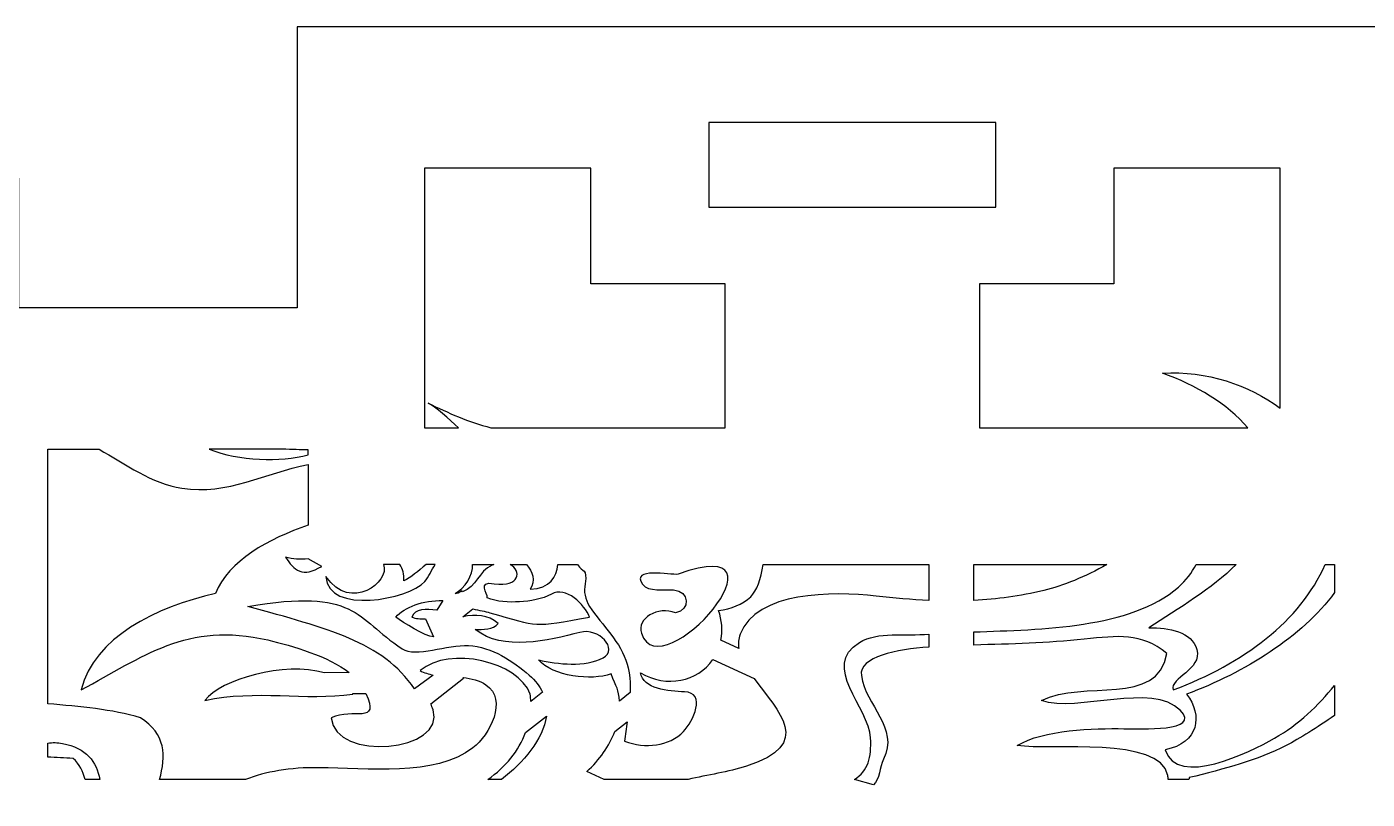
# Model space of a CAD drawing. Header units: centimetres. Extents: x -7.8 to 7.3, y -6 to 13.9.
# Drawn here: x -4.16 to 2.2, y 10.23 to 13.89 of the extents above; entities that cross this region are included whole.
import ezdxf

# ---------------------------------------------------------------- set-up
doc = ezdxf.new("R2010")
doc.units = ezdxf.units.CM
doc.header["$MEASUREMENT"] = 0
doc.layers.add('layer 1', color=7, linetype='Continuous')

msp = doc.modelspace()

# ---------------------------------------------------------------- linework, layer by layer
at = {"layer": 'layer 1', "color": 30}
for points, knots in [([(-7.76063, 13.89131), (-7.76063, 13.89131), (-5.05971, 13.89131), (-5.05971, 13.89131), (-5.05971, 13.89131), (-5.05971, 13.89131), (-5.05971, 13.17353), (-5.05971, 13.17353), (-5.05971, 13.17353), (-5.05971, 13.17353), (-4.19442, 13.17353), (-4.19442, 13.17353), (-4.19442, 13.17353), (-4.19442, 13.17353), (-4.19442, 12.55783), (-4.19442, 12.55783), (-4.19442, 12.55783), (-4.19442, 12.55783), (-2.87372, 12.55783), (-2.87372, 12.55783), (-2.87372, 12.55783), (-2.87372, 12.55783), (-2.87372, 13.89131), (-2.87372, 13.89131), (-2.87372, 13.89131), (-2.87372, 13.89131), (-0.23975, 13.89131), (-0.23975, 13.89131), (-0.23975, 13.89131), (-0.23975, 13.89131), (2.39421, 13.89131), (2.39421, 13.89131), (2.39421, 13.89131), (2.39421, 13.89131), (2.39421, 12.55783), (2.39421, 12.55783), (2.39421, 12.55783), (2.39421, 12.55783), (3.71491, 12.55783), (3.71491, 12.55783), (3.71491, 12.55783), (3.71491, 12.55783), (3.71491, 13.17353), (3.71491, 13.17353), (3.71491, 13.17353), (3.71491, 13.17353), (4.5802, 13.17353), (4.5802, 13.17353), (4.5802, 13.17353), (4.5802, 13.17353), (4.5802, 13.89131), (4.5802, 13.89131), (4.5802, 13.89131), (4.5802, 13.89131), (7.28112, 13.89131), (7.28112, 13.89131), (7.28112, 13.89131), (7.28112, 13.89131), (7.28112, 11.05528), (7.28112, 11.05528), (7.28112, 11.05528), (7.28112, 11.05528), (6.71779, 11.05528), (6.71779, 11.05528), (6.71779, 11.05528), (6.71779, 11.05528), (6.71779, 7.47615), (6.71779, 7.47615), (6.71779, 7.47615), (6.71779, 7.47615), (7.28112, 7.47615), (7.28112, 7.47615), (7.28112, 7.47615), (7.28112, 7.47615), (7.28112, 4.64433), (7.28112, 4.64433), (7.28112, 4.64433), (7.28112, 4.64433), (4.5802, 4.64433), (4.5802, 4.64433), (4.5802, 4.64433), (4.5802, 4.64433), (4.5802, 5.36721), (4.5802, 5.36721), (4.5802, 5.36721), (4.5802, 5.36721), (3.71491, 5.36721), (3.71491, 5.36721), (3.71491, 5.36721), (3.71491, 5.36721), (3.71491, 5.85966), (3.71491, 5.85966), (3.71491, 5.85966), (3.71491, 5.85966), (2.39421, 5.85966), (2.39421, 5.85966), (2.39421, 5.85966), (2.39421, 5.85966), (2.39421, 4.64433), (2.39421, 4.64433), (2.39421, 4.64433), (2.39421, 4.64433), (-0.23975, 4.64433), (-0.23975, 4.64433), (-0.23975, 4.64433), (-0.23975, 4.64433), (-2.87372, 4.64433), (-2.87372, 4.64433), (-2.87372, 4.64433), (-2.87372, 4.64433), (-2.87372, 5.85966), (-2.87372, 5.85966), (-2.87372, 5.85966), (-2.87372, 5.85966), (-4.19442, 5.85966), (-4.19442, 5.85966), (-4.19442, 5.85966), (-4.19442, 5.85966), (-4.19442, 5.36721), (-4.19442, 5.36721), (-4.19442, 5.36721), (-4.19442, 5.36721), (-5.05971, 5.36721), (-5.05971, 5.36721), (-5.05971, 5.36721), (-5.05971, 5.36721), (-5.05971, 4.64433), (-5.05971, 4.64433), (-5.05971, 4.64433), (-5.05971, 4.64433), (-7.76063, 4.64433), (-7.76063, 4.64433), (-7.76063, 4.64433), (-7.76063, 4.64433), (-7.76063, 7.47615), (-7.76063, 7.47615), (-7.76063, 7.47615), (-7.76063, 7.47615), (-7.1973, 7.47615), (-7.1973, 7.47615), (-7.1973, 7.47615), (-7.1973, 7.47615), (-7.1973, 11.05528), (-7.1973, 11.05528), (-7.1973, 11.05528), (-7.1973, 11.05528), (-7.76063, 11.05528), (-7.76063, 11.05528), (-7.76063, 11.05528), (-7.76063, 11.05528), (-7.76063, 13.89131), (-7.76063, 13.89131)], [0, 0, 0, 0, 0.025641, 0.025641, 0.025641, 0.025641, 0.0512821, 0.0512821, 0.0512821, 0.0512821, 0.0769231, 0.0769231, 0.0769231, 0.0769231, 0.1025641, 0.1025641, 0.1025641, 0.1025641, 0.1282051, 0.1282051, 0.1282051, 0.1282051, 0.1538462, 0.1538462, 0.1538462, 0.1538462, 0.1794872, 0.1794872, 0.1794872, 0.1794872, 0.2051282, 0.2051282, 0.2051282, 0.2051282, 0.2307692, 0.2307692, 0.2307692, 0.2307692, 0.2564103, 0.2564103, 0.2564103, 0.2564103, 0.2820513, 0.2820513, 0.2820513, 0.2820513, 0.3076923, 0.3076923, 0.3076923, 0.3076923, 0.3333333, 0.3333333, 0.3333333, 0.3333333, 0.3589744, 0.3589744, 0.3589744, 0.3589744, 0.3846154, 0.3846154, 0.3846154, 0.3846154, 0.4102564, 0.4102564, 0.4102564, 0.4102564, 0.4358974, 0.4358974, 0.4358974, 0.4358974, 0.4615385, 0.4615385, 0.4615385, 0.4615385, 0.4871795, 0.4871795, 0.4871795, 0.4871795, 0.5128205, 0.5128205, 0.5128205, 0.5128205, 0.5384615, 0.5384615, 0.5384615, 0.5384615, 0.5641026, 0.5641026, 0.5641026, 0.5641026, 0.5897436, 0.5897436, 0.5897436, 0.5897436, 0.6153846, 0.6153846, 0.6153846, 0.6153846, 0.6410256, 0.6410256, 0.6410256, 0.6410256, 0.6666667, 0.6666667, 0.6666667, 0.6666667, 0.6923077, 0.6923077, 0.6923077, 0.6923077, 0.7179487, 0.7179487, 0.7179487, 0.7179487, 0.7435897, 0.7435897, 0.7435897, 0.7435897, 0.7692308, 0.7692308, 0.7692308, 0.7692308, 0.7948718, 0.7948718, 0.7948718, 0.7948718, 0.8205128, 0.8205128, 0.8205128, 0.8205128, 0.8461538, 0.8461538, 0.8461538, 0.8461538, 0.8717949, 0.8717949, 0.8717949, 0.8717949, 0.8974359, 0.8974359, 0.8974359, 0.8974359, 0.9230769, 0.9230769, 0.9230769, 0.9230769, 0.9487179, 0.9487179, 0.9487179, 0.9487179, 1, 1, 1, 1]), ([(-0.92087, 13.43691), (-0.92087, 13.43691), (0.44136, 13.43691), (0.44136, 13.43691), (0.44136, 13.43691), (0.44136, 13.43691), (0.44136, 13.03522), (0.44136, 13.03522), (0.44136, 13.03522), (0.44136, 13.03522), (-0.92087, 13.03522), (-0.92087, 13.03522), (-0.92087, 13.03522), (-0.92087, 13.03522), (-0.92087, 13.43691), (-0.92087, 13.43691)], [0, 0, 0, 0, 0.2, 0.2, 0.2, 0.2, 0.4, 0.4, 0.4, 0.4, 0.6, 0.6, 0.6, 0.6, 1, 1, 1, 1]), ([(-1.95482, 11.98948), (-2.06018, 12.01664), (-2.15832, 12.0599), (-2.25265, 12.10691), (-2.25265, 12.10691), (-2.21795, 12.09108), (-2.15305, 12.02739), (-2.10852, 11.98948), (-2.10852, 11.98948), (-2.10852, 11.98948), (-2.27052, 11.98948), (-2.27052, 11.98948), (-2.27052, 11.98948), (-2.27052, 12.35935), (-2.27052, 12.85225), (-2.27052, 13.22162), (-2.27052, 13.22162), (-2.27052, 13.22162), (-1.48093, 13.22162), (-1.48093, 13.22162), (-1.48093, 13.22162), (-1.48093, 13.22162), (-1.48093, 12.67186), (-1.48093, 12.67186), (-1.48093, 12.67186), (-1.48093, 12.67186), (-0.84295, 12.67186), (-0.84295, 12.67186), (-0.84295, 12.67186), (-0.84295, 12.67186), (-0.84295, 11.98948), (-0.84295, 11.98948), (-0.84295, 11.98948), (-0.84295, 11.98948), (-1.95482, 11.98948), (-1.95482, 11.98948)], [0, 0, 0, 0, 0.1, 0.1, 0.1, 0.1, 0.2, 0.2, 0.2, 0.2, 0.3, 0.3, 0.3, 0.3, 0.4, 0.4, 0.4, 0.4, 0.5, 0.5, 0.5, 0.5, 0.6, 0.6, 0.6, 0.6, 0.7, 0.7, 0.7, 0.7, 0.8, 0.8, 0.8, 0.8, 1, 1, 1, 1]), ([(1.79101, 12.08283), (1.64151, 12.19286), (1.44387, 12.26016), (1.23215, 12.24907), (1.23215, 12.24907), (1.39197, 12.19158), (1.54024, 12.10202), (1.63825, 11.98948), (1.63825, 11.98948), (1.63825, 11.98948), (0.36344, 11.98948), (0.36344, 11.98948), (0.36344, 11.98948), (0.36344, 11.98948), (0.36344, 12.67186), (0.36344, 12.67186), (0.36344, 12.67186), (0.36344, 12.67186), (1.00142, 12.67186), (1.00142, 12.67186), (1.00142, 12.67186), (1.00142, 12.67186), (1.00142, 13.22162), (1.00142, 13.22162), (1.00142, 13.22162), (1.00142, 13.22162), (1.79101, 13.22162), (1.79101, 13.22162), (1.79101, 13.22162), (1.79101, 12.88332), (1.79101, 12.42154), (1.79101, 12.08283)], [0, 0, 0, 0, 0.1111111, 0.1111111, 0.1111111, 0.1111111, 0.2222222, 0.2222222, 0.2222222, 0.2222222, 0.3333333, 0.3333333, 0.3333333, 0.3333333, 0.4444444, 0.4444444, 0.4444444, 0.4444444, 0.5555556, 0.5555556, 0.5555556, 0.5555556, 0.6666667, 0.6666667, 0.6666667, 0.6666667, 0.7777778, 0.7777778, 0.7777778, 0.7777778, 1, 1, 1, 1]), ([(-3.52704, 10.32125), (-3.52704, 10.32125), (-3.11911, 10.32125), (-3.11911, 10.32125), (-3.11911, 10.32125), (-3.024, 10.3582), (-2.9086, 10.37846), (-2.77015, 10.37707), (-2.77015, 10.37707), (-2.54598, 10.37481), (-2.2204, 10.33287), (-2.03996, 10.4707), (-2.03996, 10.4707), (-1.95986, 10.53189), (-1.87406, 10.69907), (-1.97821, 10.77058), (-1.97821, 10.77058), (-2.00946, 10.79204), (-2.04683, 10.80023), (-2.08618, 10.80429), (-2.08618, 10.80429), (-2.08618, 10.80429), (-2.0841, 10.80162), (-2.0841, 10.80162), (-2.0841, 10.80162), (-2.0841, 10.80162), (-2.24008, 10.68033), (-2.24008, 10.68033), (-2.24008, 10.68033), (-2.23613, 10.67084), (-2.23248, 10.66123), (-2.2292, 10.6515), (-2.2292, 10.6515), (-2.16261, 10.45407), (-2.69588, 10.40072), (-2.71219, 10.61431), (-2.71219, 10.61431), (-2.61037, 10.66269), (-2.47903, 10.57812), (-2.54759, 10.72942), (-2.54759, 10.72942), (-2.54759, 10.72942), (-2.61139, 10.72834), (-2.61139, 10.72834), (-2.61139, 10.72834), (-2.61097, 10.72755), (-2.6105, 10.72681), (-2.61009, 10.72602), (-2.61009, 10.72602), (-2.83565, 10.69323), (-3.07115, 10.75006), (-3.31214, 10.69554), (-3.31214, 10.69554), (-3.23874, 10.79578), (-2.93432, 10.88301), (-2.74449, 10.82631), (-2.74449, 10.82631), (-2.74449, 10.82631), (-2.62663, 10.82832), (-2.62663, 10.82832), (-2.62663, 10.82832), (-2.72672, 10.905), (-2.89601, 10.95562), (-3.01323, 10.9829), (-3.01323, 10.9829), (-3.39616, 11.07202), (-3.60791, 10.90143), (-3.89932, 10.74631), (-3.89932, 10.74631), (-3.8404, 10.99343), (-3.54476, 11.14004), (-3.2611, 11.20323), (-3.2611, 11.20323), (-3.20157, 11.35915), (-3.00762, 11.46313), (-2.82232, 11.52763), (-2.82232, 11.52763), (-2.82232, 11.52763), (-2.82232, 11.81486), (-2.82232, 11.81486), (-2.82232, 11.81486), (-3.02515, 11.77634), (-3.20398, 11.66882), (-3.42092, 11.70236), (-3.42092, 11.70236), (-3.56615, 11.72482), (-3.68821, 11.81599), (-3.81466, 11.88813), (-3.81466, 11.88813), (-3.81466, 11.88813), (-4.05769, 11.88813), (-4.05769, 11.88813), (-4.05769, 11.88813), (-4.05769, 11.88813), (-4.05769, 10.68015), (-4.05769, 10.68015), (-4.05769, 10.68015), (-3.90596, 10.66749), (-3.75138, 10.65349), (-3.61852, 10.61431), (-3.61852, 10.61431), (-3.4957, 10.53615), (-3.49729, 10.43323), (-3.52704, 10.32125)], [0, 0, 0, 0, 0.037037, 0.037037, 0.037037, 0.037037, 0.0740741, 0.0740741, 0.0740741, 0.0740741, 0.1111111, 0.1111111, 0.1111111, 0.1111111, 0.1481481, 0.1481481, 0.1481481, 0.1481481, 0.1851852, 0.1851852, 0.1851852, 0.1851852, 0.2222222, 0.2222222, 0.2222222, 0.2222222, 0.2592593, 0.2592593, 0.2592593, 0.2592593, 0.2962963, 0.2962963, 0.2962963, 0.2962963, 0.3333333, 0.3333333, 0.3333333, 0.3333333, 0.3703704, 0.3703704, 0.3703704, 0.3703704, 0.4074074, 0.4074074, 0.4074074, 0.4074074, 0.4444444, 0.4444444, 0.4444444, 0.4444444, 0.4814815, 0.4814815, 0.4814815, 0.4814815, 0.5185185, 0.5185185, 0.5185185, 0.5185185, 0.5555556, 0.5555556, 0.5555556, 0.5555556, 0.5925926, 0.5925926, 0.5925926, 0.5925926, 0.6296296, 0.6296296, 0.6296296, 0.6296296, 0.6666667, 0.6666667, 0.6666667, 0.6666667, 0.7037037, 0.7037037, 0.7037037, 0.7037037, 0.7407407, 0.7407407, 0.7407407, 0.7407407, 0.7777778, 0.7777778, 0.7777778, 0.7777778, 0.8148148, 0.8148148, 0.8148148, 0.8148148, 0.8518519, 0.8518519, 0.8518519, 0.8518519, 0.8888889, 0.8888889, 0.8888889, 0.8888889, 0.9259259, 0.9259259, 0.9259259, 0.9259259, 1, 1, 1, 1]), ([(-2.94423, 11.88813), (-2.89875, 11.88609), (-2.85653, 11.88537), (-2.82232, 11.88483), (-2.82232, 11.88483), (-2.82232, 11.88483), (-2.82232, 11.86138), (-2.82232, 11.86138), (-2.82232, 11.86138), (-2.95241, 11.82464), (-3.15176, 11.83154), (-3.29188, 11.88813), (-3.29188, 11.88813), (-3.29188, 11.88813), (-2.94423, 11.88813), (-2.94423, 11.88813)], [0, 0, 0, 0, 0.2, 0.2, 0.2, 0.2, 0.4, 0.4, 0.4, 0.4, 0.6, 0.6, 0.6, 0.6, 1, 1, 1, 1]), ([(-1.06554, 11.29462), (-0.48485, 11.50617), (-1.14744, 10.73496), (-1.24055, 11.01474), (-1.24055, 11.01474), (-1.26399, 11.08512), (-1.16229, 11.14487), (-1.07829, 11.11184), (-1.07829, 11.11184), (-1.0076, 11.1246), (-1.01083, 11.21421), (-1.08786, 11.22052), (-1.08786, 11.22052), (-1.13125, 11.22407), (-1.20831, 11.20939), (-1.23499, 11.24778), (-1.23499, 11.24778), (-1.29234, 11.33032), (-1.10328, 11.2888), (-1.06554, 11.29462)], [0, 0, 0, 0, 0.1666667, 0.1666667, 0.1666667, 0.1666667, 0.3333333, 0.3333333, 0.3333333, 0.3333333, 0.5, 0.5, 0.5, 0.5, 0.6666667, 0.6666667, 0.6666667, 0.6666667, 1, 1, 1, 1]), ([(-2.75771, 11.33201), (-2.84633, 11.27713), (-2.89067, 11.31258), (-2.9292, 11.37584), (-2.9292, 11.37584), (-2.8954, 11.36633), (-2.8593, 11.36424), (-2.82232, 11.36698), (-2.82232, 11.36698), (-2.82232, 11.36698), (-2.75771, 11.33201), (-2.75771, 11.33201)], [0, 0, 0, 0, 0.25, 0.25, 0.25, 0.25, 0.5, 0.5, 0.5, 0.5, 1, 1, 1, 1]), ([(-2.21989, 11.34087), (-2.23683, 11.31352), (-2.24886, 11.28179), (-2.26853, 11.2601), (-2.26853, 11.2601), (-2.34554, 11.17519), (-2.72834, 11.10114), (-2.73773, 11.28447), (-2.73773, 11.28447), (-2.61942, 11.11023), (-2.4307, 11.2603), (-2.46502, 11.34087), (-2.46502, 11.34087), (-2.46502, 11.34087), (-2.38638, 11.34087), (-2.38638, 11.34087), (-2.38638, 11.34087), (-2.37305, 11.31948), (-2.36586, 11.29464), (-2.36755, 11.26416), (-2.36755, 11.26416), (-2.33566, 11.27782), (-2.30005, 11.30957), (-2.26208, 11.34087), (-2.26208, 11.34087), (-2.26208, 11.34087), (-2.21989, 11.34087), (-2.21989, 11.34087)], [0, 0, 0, 0, 0.125, 0.125, 0.125, 0.125, 0.25, 0.25, 0.25, 0.25, 0.375, 0.375, 0.375, 0.375, 0.5, 0.5, 0.5, 0.5, 0.625, 0.625, 0.625, 0.625, 0.75, 0.75, 0.75, 0.75, 1, 1, 1, 1]), ([(-2.10642, 11.20581), (-2.10642, 11.20581), (-2.09324, 11.21606), (-2.09324, 11.21606), (-2.09324, 11.21606), (-2.09324, 11.21606), (-2.08908, 11.21071), (-2.08908, 11.21071), (-2.08908, 11.21071), (-2.02301, 11.23497), (-2.01453, 11.30803), (-1.94929, 11.3376), (-1.94929, 11.3376), (-1.94664, 11.3388), (-1.94404, 11.33987), (-1.94145, 11.34087), (-1.94145, 11.34087), (-1.94145, 11.34087), (-2.04259, 11.34087), (-2.04259, 11.34087), (-2.04259, 11.34087), (-2.03641, 11.29234), (-2.07983, 11.22604), (-2.12502, 11.20323), (-2.12502, 11.20323), (-2.11839, 11.20373), (-2.11222, 11.20462), (-2.10642, 11.20581)], [0, 0, 0, 0, 0.125, 0.125, 0.125, 0.125, 0.25, 0.25, 0.25, 0.25, 0.375, 0.375, 0.375, 0.375, 0.5, 0.5, 0.5, 0.5, 0.625, 0.625, 0.625, 0.625, 0.75, 0.75, 0.75, 0.75, 1, 1, 1, 1]), ([(-1.34485, 10.69324), (-1.34485, 10.69324), (-1.29326, 10.73335), (-1.29326, 10.73335), (-1.29326, 10.73335), (-1.29204, 10.7783), (-1.2956, 10.82323), (-1.30807, 10.86815), (-1.30807, 10.86815), (-1.33681, 10.97175), (-1.4256, 11.05111), (-1.48676, 11.14232), (-1.48676, 11.14232), (-1.5083, 11.17636), (-1.51506, 11.21209), (-1.5071, 11.2495), (-1.5071, 11.2495), (-1.49639, 11.3274), (-1.52009, 11.30033), (-1.5435, 11.34087), (-1.5435, 11.34087), (-1.5435, 11.34087), (-1.63781, 11.34087), (-1.63781, 11.34087), (-1.63781, 11.34087), (-1.64128, 11.28103), (-1.67474, 11.228), (-1.76761, 11.22355), (-1.76761, 11.22355), (-1.74403, 11.26397), (-1.75459, 11.30823), (-1.78651, 11.34087), (-1.78651, 11.34087), (-1.78651, 11.34087), (-1.86283, 11.34087), (-1.86283, 11.34087), (-1.86283, 11.34087), (-1.80934, 11.31354), (-1.81481, 11.23018), (-1.93927, 11.24995), (-1.93927, 11.24995), (-2.02193, 11.26308), (-1.96764, 11.20254), (-1.97183, 11.18294), (-1.97183, 11.18294), (-1.92775, 11.16244), (-1.86878, 11.16106), (-1.81959, 11.16393), (-1.81959, 11.16393), (-1.7682, 11.16692), (-1.71005, 11.17587), (-1.66722, 11.20049), (-1.66722, 11.20049), (-1.59995, 11.23913), (-1.50874, 11.15148), (-1.48676, 11.09153), (-1.48676, 11.09153), (-1.75776, 11.04079), (-1.72435, 11.04639), (-1.95908, 11.11184), (-1.95908, 11.11184), (-1.98102, 11.11797), (-2.00911, 11.1244), (-2.04059, 11.13003), (-2.04059, 11.13003), (-2.04059, 11.13003), (-2.08809, 11.0931), (-2.08809, 11.0931), (-2.08809, 11.0931), (-2.02659, 11.10465), (-1.96854, 11.10444), (-1.92076, 11.06107), (-1.92076, 11.06107), (-1.94308, 11.03005), (-1.99374, 11.03371), (-2.02875, 11.0323), (-2.02875, 11.0323), (-1.89719, 10.92784), (-1.68299, 10.97963), (-1.53275, 11.01912), (-1.53275, 11.01912), (-1.44261, 11.04281), (-1.34734, 10.93891), (-1.42221, 10.89855), (-1.42221, 10.89855), (-1.50784, 10.85245), (-1.63653, 10.86785), (-1.72929, 10.88846), (-1.72929, 10.88846), (-1.66122, 10.8096), (-1.47629, 10.78906), (-1.38465, 10.82158), (-1.38465, 10.82158), (-1.35943, 10.75857), (-1.34685, 10.74709), (-1.34485, 10.69324)], [0, 0, 0, 0, 0.04, 0.04, 0.04, 0.04, 0.08, 0.08, 0.08, 0.08, 0.12, 0.12, 0.12, 0.12, 0.16, 0.16, 0.16, 0.16, 0.2, 0.2, 0.2, 0.2, 0.24, 0.24, 0.24, 0.24, 0.28, 0.28, 0.28, 0.28, 0.32, 0.32, 0.32, 0.32, 0.36, 0.36, 0.36, 0.36, 0.4, 0.4, 0.4, 0.4, 0.44, 0.44, 0.44, 0.44, 0.48, 0.48, 0.48, 0.48, 0.52, 0.52, 0.52, 0.52, 0.56, 0.56, 0.56, 0.56, 0.6, 0.6, 0.6, 0.6, 0.64, 0.64, 0.64, 0.64, 0.68, 0.68, 0.68, 0.68, 0.72, 0.72, 0.72, 0.72, 0.76, 0.76, 0.76, 0.76, 0.8, 0.8, 0.8, 0.8, 0.84, 0.84, 0.84, 0.84, 0.88, 0.88, 0.88, 0.88, 0.92, 0.92, 0.92, 0.92, 1, 1, 1, 1]), ([(-0.86293, 10.98207), (-0.86293, 10.98207), (-0.77784, 10.94305), (-0.77784, 10.94305), (-0.77784, 10.94305), (-0.78159, 10.96568), (-0.78032, 10.98798), (-0.77204, 11.00977), (-0.77204, 11.00977), (-0.69422, 11.21437), (-0.33408, 11.21381), (-0.12659, 11.19079), (-0.12659, 11.19079), (-0.04066, 11.18125), (0.04215, 11.17402), (0.12361, 11.17049), (0.12361, 11.17049), (0.12361, 11.17049), (0.12361, 11.34087), (0.12361, 11.34087), (0.12361, 11.34087), (0.12361, 11.34087), (-0.23975, 11.34087), (-0.23975, 11.34087), (-0.23975, 11.34087), (-0.23975, 11.34087), (-0.66324, 11.34087), (-0.66324, 11.34087), (-0.66324, 11.34087), (-0.67196, 11.27362), (-0.69278, 11.21515), (-0.72121, 11.18825), (-0.72121, 11.18825), (-0.76009, 11.15146), (-0.81557, 11.13082), (-0.87406, 11.12201), (-0.87406, 11.12201), (-0.85823, 11.07675), (-0.85389, 11.02854), (-0.86293, 10.98207)], [0, 0, 0, 0, 0.0909091, 0.0909091, 0.0909091, 0.0909091, 0.1818182, 0.1818182, 0.1818182, 0.1818182, 0.2727273, 0.2727273, 0.2727273, 0.2727273, 0.3636364, 0.3636364, 0.3636364, 0.3636364, 0.4545455, 0.4545455, 0.4545455, 0.4545455, 0.5454545, 0.5454545, 0.5454545, 0.5454545, 0.6363636, 0.6363636, 0.6363636, 0.6363636, 0.7272727, 0.7272727, 0.7272727, 0.7272727, 0.8181818, 0.8181818, 0.8181818, 0.8181818, 1, 1, 1, 1]), ([(0.33764, 11.34087), (0.33764, 11.34087), (0.33764, 11.17077), (0.33764, 11.17077), (0.33764, 11.17077), (0.44654, 11.17633), (0.55587, 11.19093), (0.67004, 11.21807), (0.67004, 11.21807), (0.7596, 11.23937), (0.86752, 11.28304), (0.96792, 11.34087), (0.96792, 11.34087), (0.96792, 11.34087), (0.33764, 11.34087), (0.33764, 11.34087)], [0, 0, 0, 0, 0.2, 0.2, 0.2, 0.2, 0.4, 0.4, 0.4, 0.4, 0.6, 0.6, 0.6, 0.6, 1, 1, 1, 1]), ([(1.25973, 10.32125), (1.25973, 10.32125), (1.3577, 10.32125), (1.3577, 10.32125), (1.3577, 10.32125), (1.35846, 10.32413), (1.35918, 10.32704), (1.35979, 10.33002), (1.35979, 10.33002), (1.52408, 10.37048), (1.68515, 10.41319), (1.81933, 10.48232), (1.81933, 10.48232), (1.88364, 10.51545), (1.96594, 10.5669), (2.0494, 10.62512), (2.0494, 10.62512), (2.0494, 10.62512), (2.0494, 10.76702), (2.0494, 10.76702), (2.0494, 10.76702), (1.97143, 10.67159), (1.87967, 10.58181), (1.764, 10.51653), (1.764, 10.51653), (1.6447, 10.44919), (1.30224, 10.28087), (1.2449, 10.46201), (1.2449, 10.46201), (1.40595, 10.49331), (1.42538, 10.62639), (1.34703, 10.72602), (1.34703, 10.72602), (1.62397, 10.82855), (1.89361, 10.99685), (2.0494, 11.20796), (2.0494, 11.20796), (2.0494, 11.20796), (2.0494, 11.34087), (2.0494, 11.34087), (2.0494, 11.34087), (2.0494, 11.34087), (2.00434, 11.34087), (2.00434, 11.34087), (2.00434, 11.34087), (1.8877, 11.07278), (1.61632, 10.86987), (1.28319, 10.74631), (1.28319, 10.74631), (1.26539, 10.80386), (1.42212, 10.84209), (1.39574, 10.93737), (1.39574, 10.93737), (1.37214, 11.0226), (1.26385, 11.04212), (1.16831, 11.04076), (1.16831, 11.04076), (1.30825, 11.13204), (1.46587, 11.22603), (1.58296, 11.34087), (1.58296, 11.34087), (1.58296, 11.34087), (1.39221, 11.34087), (1.39221, 11.34087), (1.39221, 11.34087), (1.37218, 11.30125), (1.34479, 11.26472), (1.30873, 11.23369), (1.30873, 11.23369), (1.08053, 11.03726), (0.65914, 11.03257), (0.33764, 11.02118), (0.33764, 11.02118), (0.33764, 11.02118), (0.33764, 10.95885), (0.33764, 10.95885), (0.33764, 10.95885), (0.5142, 10.9636), (0.68476, 10.96855), (0.86132, 10.98646), (0.86132, 10.98646), (1.0209, 11.00263), (1.12982, 11.01976), (1.2539, 10.91894), (1.2539, 10.91894), (1.21043, 10.66258), (0.85717, 10.79754), (0.65773, 10.69554), (0.65773, 10.69554), (0.83206, 10.63581), (1.18207, 10.78486), (1.31764, 10.64852), (1.31764, 10.64852), (1.41896, 10.54663), (1.12754, 10.56137), (1.04977, 10.56211), (1.04977, 10.56211), (0.90706, 10.56349), (0.66828, 10.55808), (0.54284, 10.48232), (0.54284, 10.48232), (0.7044, 10.45619), (1.22025, 10.52864), (1.25768, 10.34017), (1.25768, 10.34017), (1.25896, 10.33374), (1.25961, 10.32744), (1.25973, 10.32125)], [0, 0, 0, 0, 0.0357143, 0.0357143, 0.0357143, 0.0357143, 0.0714286, 0.0714286, 0.0714286, 0.0714286, 0.1071429, 0.1071429, 0.1071429, 0.1071429, 0.1428571, 0.1428571, 0.1428571, 0.1428571, 0.1785714, 0.1785714, 0.1785714, 0.1785714, 0.2142857, 0.2142857, 0.2142857, 0.2142857, 0.25, 0.25, 0.25, 0.25, 0.2857143, 0.2857143, 0.2857143, 0.2857143, 0.3214286, 0.3214286, 0.3214286, 0.3214286, 0.3571429, 0.3571429, 0.3571429, 0.3571429, 0.3928571, 0.3928571, 0.3928571, 0.3928571, 0.4285714, 0.4285714, 0.4285714, 0.4285714, 0.4642857, 0.4642857, 0.4642857, 0.4642857, 0.5, 0.5, 0.5, 0.5, 0.5357143, 0.5357143, 0.5357143, 0.5357143, 0.5714286, 0.5714286, 0.5714286, 0.5714286, 0.6071429, 0.6071429, 0.6071429, 0.6071429, 0.6428571, 0.6428571, 0.6428571, 0.6428571, 0.6785714, 0.6785714, 0.6785714, 0.6785714, 0.7142857, 0.7142857, 0.7142857, 0.7142857, 0.75, 0.75, 0.75, 0.75, 0.7857143, 0.7857143, 0.7857143, 0.7857143, 0.8214286, 0.8214286, 0.8214286, 0.8214286, 0.8571429, 0.8571429, 0.8571429, 0.8571429, 0.8928571, 0.8928571, 0.8928571, 0.8928571, 0.9285714, 0.9285714, 0.9285714, 0.9285714, 1, 1, 1, 1]), ([(-2.31673, 10.75079), (-2.31673, 10.75079), (-2.22814, 10.81658), (-2.22814, 10.81658), (-2.22814, 10.81658), (-2.25037, 10.82074), (-2.27158, 10.82716), (-2.29095, 10.8377), (-2.29095, 10.8377), (-2.14801, 10.95714), (-1.82568, 10.87908), (-1.76761, 10.72602), (-1.76761, 10.72602), (-1.76647, 10.71418), (-1.76586, 10.70242), (-1.76571, 10.69074), (-1.76571, 10.69074), (-1.76571, 10.69074), (-1.70906, 10.73479), (-1.70906, 10.73479), (-1.70906, 10.73479), (-1.72254, 10.7629), (-1.74343, 10.79021), (-1.77324, 10.81615), (-1.77324, 10.81615), (-1.84807, 10.88125), (-1.95119, 10.95069), (-2.06063, 10.9563), (-2.06063, 10.9563), (-2.1595, 10.96137), (-2.31195, 10.89887), (-2.37616, 10.94126), (-2.37616, 10.94126), (-2.60028, 11.08924), (-2.58995, 11.22929), (-3.10792, 11.14232), (-3.10792, 11.14232), (-2.72951, 11.03556), (-2.47224, 10.97768), (-2.31673, 10.75079)], [0, 0, 0, 0, 0.0909091, 0.0909091, 0.0909091, 0.0909091, 0.1818182, 0.1818182, 0.1818182, 0.1818182, 0.2727273, 0.2727273, 0.2727273, 0.2727273, 0.3636364, 0.3636364, 0.3636364, 0.3636364, 0.4545455, 0.4545455, 0.4545455, 0.4545455, 0.5454545, 0.5454545, 0.5454545, 0.5454545, 0.6363636, 0.6363636, 0.6363636, 0.6363636, 0.7272727, 0.7272727, 0.7272727, 0.7272727, 0.8181818, 0.8181818, 0.8181818, 0.8181818, 1, 1, 1, 1]), ([(-2.22712, 10.99813), (-2.22712, 10.99813), (-2.26452, 11.08287), (-2.26452, 11.08287), (-2.26452, 11.08287), (-2.28905, 11.08171), (-2.31326, 11.08461), (-2.32926, 11.09153), (-2.32926, 11.09153), (-2.31676, 11.13404), (-2.26141, 11.1289), (-2.21105, 11.12444), (-2.21105, 11.12444), (-2.21105, 11.12444), (-2.18335, 11.16945), (-2.18335, 11.16945), (-2.18335, 11.16945), (-2.27569, 11.173), (-2.36561, 11.13769), (-2.40584, 11.09153), (-2.40584, 11.09153), (-2.3737, 11.0655), (-2.26394, 10.99947), (-2.22712, 10.99813)], [0, 0, 0, 0, 0.1428571, 0.1428571, 0.1428571, 0.1428571, 0.2857143, 0.2857143, 0.2857143, 0.2857143, 0.4285714, 0.4285714, 0.4285714, 0.4285714, 0.5714286, 0.5714286, 0.5714286, 0.5714286, 0.7142857, 0.7142857, 0.7142857, 0.7142857, 1, 1, 1, 1]), ([(-0.22964, 10.32125), (-0.22964, 10.32125), (-0.13925, 10.2961), (-0.13925, 10.2961), (-0.13925, 10.2961), (-0.10958, 10.32254), (-0.10972, 10.37924), (-0.09086, 10.41733), (-0.09086, 10.41733), (-0.0168, 10.5669), (-0.17688, 10.67277), (-0.19652, 10.8136), (-0.19652, 10.8136), (-0.20921, 10.9045), (-0.02821, 10.93701), (0.12361, 10.94946), (0.12361, 10.94946), (0.12361, 10.94946), (0.12361, 11.01039), (0.12361, 11.01039), (0.12361, 11.01039), (0.01177, 11.00136), (-0.11915, 11.02413), (-0.20574, 10.97137), (-0.20574, 10.97137), (-0.39036, 10.85887), (-0.15985, 10.66143), (-0.15283, 10.51847), (-0.15283, 10.51847), (-0.1482, 10.42404), (-0.16402, 10.36346), (-0.22964, 10.32125)], [0, 0, 0, 0, 0.1111111, 0.1111111, 0.1111111, 0.1111111, 0.2222222, 0.2222222, 0.2222222, 0.2222222, 0.3333333, 0.3333333, 0.3333333, 0.3333333, 0.4444444, 0.4444444, 0.4444444, 0.4444444, 0.5555556, 0.5555556, 0.5555556, 0.5555556, 0.6666667, 0.6666667, 0.6666667, 0.6666667, 0.7777778, 0.7777778, 0.7777778, 0.7777778, 1, 1, 1, 1]), ([(-1.41789, 10.32125), (-1.41789, 10.32125), (-1.01817, 10.32125), (-1.01817, 10.32125), (-1.01817, 10.32125), (-0.92583, 10.34285), (-0.82893, 10.35664), (-0.74143, 10.38444), (-0.74143, 10.38444), (-0.41802, 10.48716), (-0.59105, 10.64296), (-0.70527, 10.79951), (-0.70527, 10.79951), (-0.70527, 10.79951), (-0.9017, 10.88959), (-0.9017, 10.88959), (-0.9017, 10.88959), (-0.97282, 10.78672), (-1.12116, 10.75276), (-1.24422, 10.82755), (-1.24422, 10.82755), (-1.23361, 10.75056), (-1.11127, 10.73924), (-1.03584, 10.73675), (-1.03584, 10.73675), (-0.92974, 10.73328), (-0.99539, 10.5958), (-1.04065, 10.54868), (-1.04065, 10.54868), (-1.10908, 10.47744), (-1.22192, 10.46625), (-1.32083, 10.50263), (-1.32083, 10.50263), (-1.31704, 10.5335), (-1.31219, 10.56437), (-1.3076, 10.59524), (-1.3076, 10.59524), (-1.3076, 10.59524), (-1.36692, 10.54911), (-1.36692, 10.54911), (-1.36692, 10.54911), (-1.39256, 10.47812), (-1.43901, 10.41548), (-1.49947, 10.35866), (-1.49947, 10.35866), (-1.49947, 10.35866), (-1.41789, 10.32125), (-1.41789, 10.32125)], [0, 0, 0, 0, 0.0769231, 0.0769231, 0.0769231, 0.0769231, 0.1538462, 0.1538462, 0.1538462, 0.1538462, 0.2307692, 0.2307692, 0.2307692, 0.2307692, 0.3076923, 0.3076923, 0.3076923, 0.3076923, 0.3846154, 0.3846154, 0.3846154, 0.3846154, 0.4615385, 0.4615385, 0.4615385, 0.4615385, 0.5384615, 0.5384615, 0.5384615, 0.5384615, 0.6153846, 0.6153846, 0.6153846, 0.6153846, 0.6923077, 0.6923077, 0.6923077, 0.6923077, 0.7692308, 0.7692308, 0.7692308, 0.7692308, 0.8461538, 0.8461538, 0.8461538, 0.8461538, 1, 1, 1, 1]), ([(-1.96995, 10.32125), (-1.96995, 10.32125), (-1.90417, 10.32125), (-1.90417, 10.32125), (-1.90417, 10.32125), (-1.80129, 10.40069), (-1.70583, 10.51126), (-1.69153, 10.62147), (-1.69153, 10.62147), (-1.69153, 10.62147), (-1.79056, 10.54445), (-1.79056, 10.54445), (-1.79056, 10.54445), (-1.82238, 10.45772), (-1.88382, 10.38079), (-1.96995, 10.32125)], [0, 0, 0, 0, 0.2, 0.2, 0.2, 0.2, 0.4, 0.4, 0.4, 0.4, 0.6, 0.6, 0.6, 0.6, 1, 1, 1, 1]), ([(-3.88082, 10.32125), (-3.88082, 10.32125), (-3.81084, 10.32125), (-3.81084, 10.32125), (-3.81084, 10.32125), (-3.82573, 10.4053), (-3.87402, 10.46999), (-3.98868, 10.49246), (-3.98868, 10.49246), (-4.01177, 10.49699), (-4.03474, 10.49663), (-4.05769, 10.494), (-4.05769, 10.494), (-4.05769, 10.494), (-4.05769, 10.42735), (-4.05769, 10.42735), (-4.05769, 10.42735), (-4.01766, 10.42501), (-3.97748, 10.42278), (-3.93764, 10.42141), (-3.93764, 10.42141), (-3.90782, 10.39299), (-3.89026, 10.35911), (-3.88082, 10.32125)], [0, 0, 0, 0, 0.1428571, 0.1428571, 0.1428571, 0.1428571, 0.2857143, 0.2857143, 0.2857143, 0.2857143, 0.4285714, 0.4285714, 0.4285714, 0.4285714, 0.5714286, 0.5714286, 0.5714286, 0.5714286, 0.7142857, 0.7142857, 0.7142857, 0.7142857, 1, 1, 1, 1])]:
    msp.add_open_spline(points, degree=3, knots=knots, dxfattribs=at)

doc.saveas('drawing.dxf')
